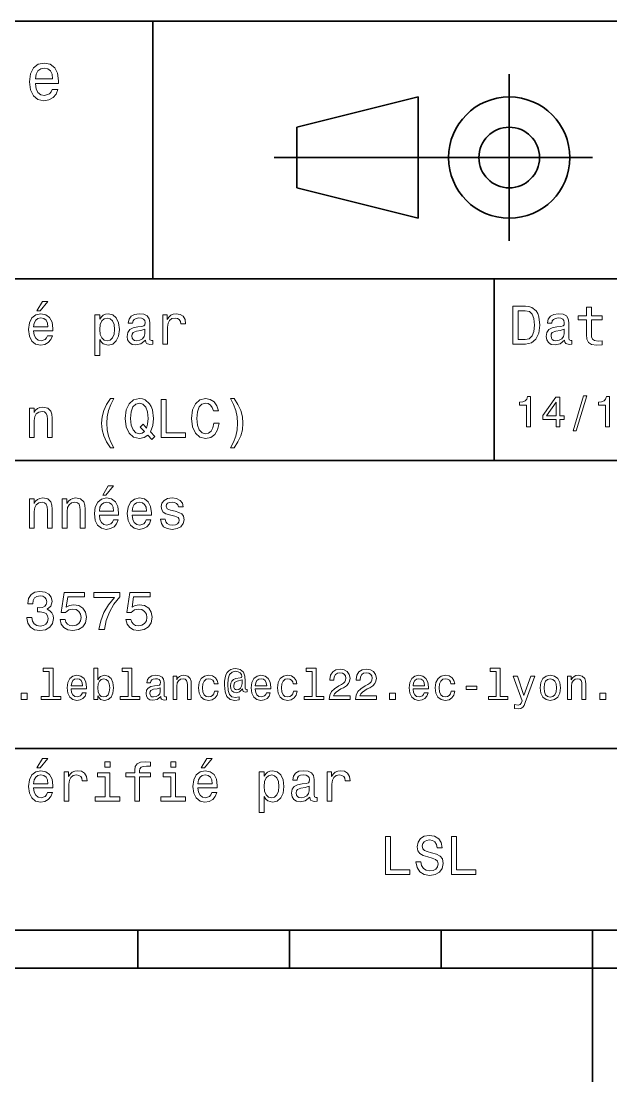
# Model space of a CAD drawing. Extents: x 0 to 297, y 0 to 210.
# Drawn here: x 110.8 to 149.7, y 0 to 70 of the extents above; entities that cross this region are included whole.
import ezdxf

# ---------------------------------------------------------------- set-up
doc = ezdxf.new("R2010")
doc.units = 0

msp = doc.modelspace()

# ---------------------------------------------------------------- linework, layer by layer
at = {"color": 7, "lineweight": 35}
for p, q in [((97, 70), (287, 70)), ((127.5, 61), (148.5, 61)), ((97, 53), (162, 53)), ((97, 41), (162, 41)), ((97, 22), (162, 22)), ((10, 10), (287, 10)), ((97, 10), (287, 10)), ((98.5, 7.5), (198.5, 7.5))]:
    msp.add_line(p, q, dxfattribs=at)
at = {"color": 7, "lineweight": 35, "ltscale": 0.425}
msp.add_line((119.5, 53), (119.5, 70), dxfattribs=at)
at = {"color": 7, "lineweight": 35, "ltscale": 0.275}
msp.add_line((143, 55.5), (143, 66.5), dxfattribs=at)
at = {"color": 7, "lineweight": 35, "ltscale": 0.206155}
for p, q in [((129, 63), (137, 65)), ((137, 57), (129, 59))]:
    msp.add_line(p, q, dxfattribs=at)
at = {"color": 7, "lineweight": 35, "ltscale": 0.2}
msp.add_line((137, 65), (137, 57), dxfattribs=at)
at = {"color": 7, "lineweight": 35, "ltscale": 0.1}
msp.add_line((129, 59), (129, 63), dxfattribs=at)
at = {"color": 7, "lineweight": 35, "ltscale": 0.3}
msp.add_line((142, 41), (142, 53), dxfattribs=at)
at = {"color": 7, "lineweight": 35, "ltscale": 0.0625}
for p, q in [((118.5, 10), (118.5, 7.5)), ((128.5, 10), (128.5, 7.5)), ((138.5, 10), (138.5, 7.5))]:
    msp.add_line(p, q, dxfattribs=at)
at = {"color": 7, "lineweight": 35, "ltscale": 0.25}
msp.add_line((148.5, 10), (148.5, 0), dxfattribs=at)
at = {"color": 7, "lineweight": 13}
for points in [[(111.750717, 65.887604), (113.272339, 65.887604), (113.276657, 66.064842), (113.207497, 66.561958), (113.017288, 66.933716), (112.714699, 67.158501), (112.312683, 67.240631), (111.919312, 67.154175), (111.616714, 66.912102), (111.422188, 66.51873), (111.353027, 66), (111.41787, 65.4683), (111.612396, 65.079247), (111.91066, 64.837173), (112.299713, 64.755043), (112.636887, 64.811234), (112.913544, 64.958214), (113.116714, 65.191643), (113.233429, 65.502876), (112.857346, 65.502876), (112.779541, 65.329971), (112.667145, 65.200287), (112.34726, 65.096542), (112.100868, 65.144089), (111.914986, 65.295387), (111.793945, 65.541786), (111.750717, 65.874634)], [(111.750717, 66.207489), (111.798271, 66.50576), (111.914986, 66.726219), (112.092216, 66.860229), (112.325653, 66.907776), (112.554756, 66.860229), (112.731987, 66.726219), (112.840057, 66.50576), (112.878967, 66.207489)], [(111.84726, 50.88797), (112.059799, 50.88797), (112.560516, 51.500362), (112.207489, 51.500362)], [(144.080688, 51.190563), (143.248566, 51.190563), (143.248566, 48.690563), (144.080688, 48.690563), (144.473343, 48.769814), (144.765137, 49.011169), (144.945251, 49.40382), (145.010086, 49.940563), (144.952454, 50.488113), (144.880402, 50.70425), (144.779541, 50.877163), (144.487747, 51.111313), (144.296829, 51.168949)], [(148.100861, 50.289986), (148.100861, 49.320965), (148.122482, 49.007565), (148.223343, 48.791428), (148.425079, 48.665348), (148.767288, 48.62212), (149.141937, 48.640129), (149.141937, 48.913906), (148.868149, 48.892292), (148.619598, 48.921112), (148.486313, 49.011169), (148.42868, 49.162464), (148.417862, 49.375), (148.417862, 50.289986), (149.141937, 50.289986), (149.141937, 50.560158), (148.417862, 50.560158), (148.417862, 51.125721), (148.100861, 51.125721), (148.100861, 50.560158), (147.553314, 50.560158), (147.553314, 50.289986)], [(111.627518, 49.565922), (112.895531, 49.565922), (112.899132, 49.713619), (112.841499, 50.127884), (112.682999, 50.437683), (112.430832, 50.625), (112.095825, 50.693443), (111.768013, 50.621399), (111.515854, 50.41967), (111.353745, 50.091862), (111.296112, 49.659584), (111.350143, 49.216499), (111.512245, 48.892292), (111.760803, 48.690563), (112.085014, 48.62212), (112.365997, 48.668949), (112.596542, 48.791428), (112.765854, 48.98595), (112.863113, 49.245319), (112.549713, 49.245319), (112.484871, 49.101227), (112.391212, 48.993156), (112.124641, 48.9067), (111.919312, 48.946327), (111.764412, 49.072407), (111.663544, 49.27774), (111.627518, 49.555115)], [(111.627518, 49.832493), (111.667145, 50.081055), (111.764412, 50.264771), (111.912102, 50.376442), (112.106628, 50.416069), (112.297546, 50.376442), (112.445244, 50.264771), (112.535301, 50.081055), (112.567726, 49.832493)], [(115.986313, 50.326012), (115.986313, 50.625), (115.669312, 50.625), (115.669312, 47.941284), (115.986313, 47.941284), (115.986313, 48.98595), (116.097984, 48.816643), (116.22406, 48.704971), (116.541069, 48.62212), (116.843658, 48.690563), (117.081413, 48.895893), (117.236313, 49.2201), (117.293945, 49.659584), (117.236313, 50.095463), (117.081413, 50.41967), (116.843658, 50.621399), (116.541069, 50.693443), (116.368156, 50.671829), (116.220459, 50.603386), (116.094383, 50.488113)], [(116.48703, 48.9067), (116.274498, 48.953533), (116.119598, 49.097622), (116.022339, 49.331772), (115.989914, 49.659584), (116.022339, 49.983791), (116.119598, 50.217941), (116.274498, 50.358429), (116.48703, 50.408863), (116.681557, 50.358429), (116.836456, 50.21434), (116.933716, 49.98019), (116.969742, 49.659584), (116.933716, 49.335377), (116.836456, 49.097622), (116.681557, 48.953533)], [(119.005043, 48.942726), (119.005043, 48.931919), (119.023056, 48.809441), (119.077087, 48.722984), (119.304031, 48.654541), (119.480545, 48.683357), (119.480545, 48.928314), (119.4049, 48.917507), (119.304031, 48.96434), (119.286026, 49.108429), (119.286026, 50.109871), (119.242798, 50.365635), (119.116714, 50.54575), (118.896973, 50.65382), (118.587173, 50.693443), (118.284584, 50.650219), (118.061241, 50.52774), (117.920746, 50.336815), (117.873917, 50.084656), (117.873917, 50.063042), (118.158501, 50.063042), (118.183716, 50.21434), (118.26297, 50.322407), (118.392654, 50.387249), (118.57637, 50.412464), (118.752884, 50.394455), (118.878967, 50.34042), (118.954613, 50.246758), (118.979828, 50.117077), (118.965416, 49.965778), (118.907784, 49.890129), (118.763687, 49.854107), (118.493515, 49.825291), (118.183716, 49.760448), (117.963974, 49.645176), (117.834297, 49.465057), (117.79467, 49.19849), (117.830688, 48.960735), (117.942368, 48.784222), (118.122482, 48.67255), (118.37104, 48.632927), (118.706055, 48.708576)], [(120.143372, 48.690563), (120.460373, 48.690563), (120.460373, 49.796471), (120.492798, 50.063042), (120.590057, 50.253963), (120.748558, 50.369236), (120.961098, 50.408863), (121.119598, 50.383648), (121.238472, 50.3116), (121.310516, 50.189121), (121.335739, 50.023415), (121.656342, 50.023415), (121.613113, 50.315205), (121.49424, 50.524136), (121.296112, 50.650219), (121.02594, 50.693443), (120.842224, 50.664627), (120.683716, 50.592579), (120.543228, 50.4701), (120.431557, 50.304398), (120.431557, 50.625), (120.143372, 50.625)], [(144.055481, 50.891571), (144.329254, 50.837536), (144.516571, 50.671829), (144.628235, 50.376442), (144.664261, 49.940563), (144.624634, 49.519093), (144.51297, 49.223705), (144.322052, 49.047192), (144.055481, 48.989555), (143.583572, 48.989555), (143.583572, 50.891571)], [(146.656342, 48.942726), (146.656342, 48.931919), (146.674347, 48.809441), (146.728394, 48.722984), (146.955338, 48.654541), (147.131851, 48.683357), (147.131851, 48.928314), (147.056198, 48.917507), (146.955338, 48.96434), (146.937317, 49.108429), (146.937317, 50.109871), (146.894089, 50.365635), (146.768005, 50.54575), (146.548264, 50.65382), (146.23848, 50.693443), (145.935883, 50.650219), (145.71254, 50.52774), (145.572052, 50.336815), (145.525223, 50.084656), (145.525223, 50.063042), (145.809799, 50.063042), (145.835022, 50.21434), (145.914261, 50.322407), (146.043945, 50.387249), (146.227661, 50.412464), (146.404175, 50.394455), (146.530258, 50.34042), (146.605911, 50.246758), (146.631119, 50.117077), (146.616714, 49.965778), (146.559082, 49.890129), (146.414978, 49.854107), (146.144806, 49.825291), (145.835022, 49.760448), (145.61528, 49.645176), (145.485596, 49.465057), (145.445969, 49.19849), (145.481995, 48.960735), (145.593658, 48.784222), (145.773773, 48.67255), (146.022339, 48.632927), (146.357346, 48.708576)], [(118.969025, 49.367798), (118.925797, 49.180477), (118.810516, 49.036385), (118.637611, 48.942726), (118.425072, 48.910305), (118.288185, 48.928314), (118.190926, 48.98595), (118.129684, 49.086815), (118.111671, 49.227306), (118.126083, 49.353386), (118.183716, 49.443443), (118.414268, 49.544312), (118.706055, 49.587536), (118.969025, 49.673992)], [(146.620316, 49.367798), (146.577087, 49.180477), (146.461823, 49.036385), (146.28891, 48.942726), (146.07637, 48.910305), (145.939484, 48.928314), (145.842224, 48.98595), (145.780975, 49.086815), (145.76297, 49.227306), (145.777374, 49.353386), (145.835022, 49.443443), (146.065567, 49.544312), (146.357346, 49.587536), (146.620316, 49.673992)], [(116.695969, 41.835735), (116.922913, 41.835735), (116.717575, 42.217579), (116.573486, 42.617435), (116.483429, 43.038906), (116.454613, 43.463978), (116.483429, 43.88905), (116.573486, 44.306915), (116.717575, 44.710373), (116.922913, 45.092216), (116.695969, 45.092216), (116.432999, 44.695965), (116.249283, 44.303314), (116.141212, 43.892651), (116.108788, 43.463978), (116.141212, 43.0317), (116.249283, 42.624638), (116.432999, 42.231987)], [(119.159943, 42.685879), (119.433716, 42.401295), (119.624641, 42.592216), (119.329254, 42.894814), (119.480545, 43.305473), (119.527374, 43.780979), (119.458939, 44.339336), (119.379684, 44.56628), (119.275215, 44.753601), (118.979828, 45.009365), (118.799713, 45.074207), (118.601585, 45.099422), (118.219742, 45.009365), (117.927956, 44.757202), (117.740631, 44.342937), (117.675797, 43.780979), (117.740631, 43.219021), (117.924355, 42.804756), (118.216141, 42.548992), (118.601585, 42.462536), (118.914986, 42.520172)], [(118.932999, 42.916428), (118.778099, 42.801151), (118.601585, 42.765129), (118.367432, 42.829971), (118.183716, 43.024494), (118.061241, 43.341499), (118.021614, 43.780979), (118.061241, 44.216858), (118.180115, 44.537464), (118.363831, 44.731987), (118.601585, 44.80043), (118.835739, 44.731987), (119.019455, 44.533859), (119.138329, 44.213257), (119.181557, 43.780979), (119.149139, 43.406338), (119.080688, 43.150578), (118.846542, 43.395531), (118.652016, 43.211815)], [(120.03891, 42.530979), (121.645538, 42.530979), (121.645538, 42.833572), (120.370316, 42.833572), (120.370316, 45.030979), (120.03891, 45.030979)], [(123.522339, 43.460373), (123.450287, 43.15778), (123.331413, 42.941643), (123.16571, 42.808357), (122.971184, 42.765129), (122.73703, 42.829971), (122.553314, 43.024494), (122.43084, 43.341499), (122.391212, 43.780979), (122.43084, 44.216858), (122.549713, 44.537464), (122.733429, 44.731987), (122.971184, 44.80043), (123.144096, 44.764408), (123.291794, 44.663544), (123.407059, 44.501442), (123.486313, 44.278099), (123.828537, 44.278099), (123.720459, 44.620316), (123.533142, 44.879681), (123.277382, 45.041786), (122.971184, 45.099422), (122.58934, 45.009365), (122.297554, 44.757202), (122.110229, 44.342937), (122.045395, 43.780979), (122.110229, 43.219021), (122.297554, 42.804756), (122.58934, 42.548992), (122.971184, 42.462536), (123.306198, 42.530979), (123.57637, 42.721901), (123.767296, 43.035301), (123.868156, 43.460373)], [(124.847984, 41.835735), (125.107353, 42.231987), (125.291069, 42.624638), (125.399139, 43.0317), (125.435165, 43.463978), (125.399139, 43.892651), (125.291069, 44.303314), (125.107353, 44.695965), (124.847984, 45.092216), (124.62104, 45.092216), (124.822769, 44.710373), (124.966858, 44.306915), (125.053314, 43.88905), (125.085739, 43.463978), (125.053314, 43.038906), (124.966858, 42.617435), (124.819168, 42.217579), (124.62104, 41.835735)], [(144.14122, 43.224785), (144.403458, 43.224785), (144.403458, 45.239193), (144.207504, 45.239193), (144.155624, 45.0634), (144.05188, 44.945248), (143.893372, 44.876083), (143.674362, 44.853027), (143.674362, 44.648415), (144.14122, 44.648415)], [(146.086456, 43.224785), (146.345825, 43.224785), (146.345825, 43.720463), (146.631134, 43.720463), (146.631134, 43.951008), (146.345825, 43.951008), (146.345825, 45.181557), (146.083572, 45.181557), (145.207504, 43.974064), (145.207504, 43.720463), (146.086456, 43.720463)], [(145.44957, 43.951008), (146.086456, 44.847263), (146.086456, 43.951008)], [(147.213257, 42.956772), (147.412109, 42.956772), (148.109512, 45.279541), (147.907791, 45.279541)], [(149.345825, 43.224785), (149.608078, 43.224785), (149.608078, 45.239193), (149.412109, 45.239193), (149.360229, 45.0634), (149.256485, 44.945248), (149.097992, 44.876083), (148.878967, 44.853027), (148.878967, 44.648415), (149.345825, 44.648415)], [(111.350143, 42.530979), (111.667145, 42.530979), (111.667145, 43.647694), (111.69957, 43.903458), (111.804031, 44.090778), (111.966141, 44.206051), (112.182274, 44.249279), (112.355186, 44.213257), (112.463257, 44.115993), (112.517288, 43.953888), (112.535301, 43.737751), (112.535301, 42.530979), (112.852303, 42.530979), (112.852303, 43.802593), (112.837898, 44.058357), (112.773056, 44.270893), (112.560516, 44.465416), (112.229103, 44.533859), (112.045387, 44.508644), (111.890488, 44.440201), (111.757202, 44.324928), (111.65274, 44.170029), (111.65274, 44.465416), (111.350143, 44.465416)], [(116.184441, 38.728386), (116.396973, 38.728386), (116.897697, 39.340778), (116.54467, 39.340778)], [(111.350143, 36.530979), (111.667145, 36.530979), (111.667145, 37.647694), (111.69957, 37.903458), (111.804031, 38.090778), (111.966141, 38.206051), (112.182274, 38.249279), (112.355186, 38.213257), (112.463257, 38.115993), (112.517288, 37.953888), (112.535301, 37.737751), (112.535301, 36.530979), (112.852303, 36.530979), (112.852303, 37.802593), (112.837898, 38.058357), (112.773056, 38.270893), (112.560516, 38.465416), (112.229103, 38.533859), (112.045387, 38.508644), (111.890488, 38.440201), (111.757202, 38.324928), (111.65274, 38.170029), (111.65274, 38.465416), (111.350143, 38.465416)], [(113.51873, 36.530979), (113.835732, 36.530979), (113.835732, 37.647694), (113.868156, 37.903458), (113.972626, 38.090778), (114.134727, 38.206051), (114.350861, 38.249279), (114.523773, 38.213257), (114.631844, 38.115993), (114.685883, 37.953888), (114.703888, 37.737751), (114.703888, 36.530979), (115.020889, 36.530979), (115.020889, 37.802593), (115.006485, 38.058357), (114.941643, 38.270893), (114.729111, 38.465416), (114.39769, 38.533859), (114.213974, 38.508644), (114.059082, 38.440201), (113.925789, 38.324928), (113.821327, 38.170029), (113.821327, 38.465416), (113.51873, 38.465416)], [(115.964699, 37.406338), (117.232712, 37.406338), (117.236313, 37.554035), (117.178673, 37.9683), (117.020172, 38.278099), (116.768013, 38.465416), (116.432999, 38.533859), (116.105186, 38.461815), (115.853027, 38.260086), (115.690918, 37.932278), (115.633286, 37.5), (115.687317, 37.056915), (115.849426, 36.732708), (116.097984, 36.530979), (116.422188, 36.462536), (116.703171, 36.509365), (116.933716, 36.631844), (117.103027, 36.826366), (117.200287, 37.085735), (116.886887, 37.085735), (116.822044, 36.941643), (116.728386, 36.833572), (116.461815, 36.747116), (116.256485, 36.786743), (116.101585, 36.912823), (116.000717, 37.118156), (115.964699, 37.395531)], [(118.133286, 37.406338), (119.401299, 37.406338), (119.4049, 37.554035), (119.34726, 37.9683), (119.188766, 38.278099), (118.9366, 38.465416), (118.601585, 38.533859), (118.273773, 38.461815), (118.021614, 38.260086), (117.859512, 37.932278), (117.801872, 37.5), (117.855911, 37.056915), (118.018013, 36.732708), (118.266571, 36.530979), (118.590775, 36.462536), (118.871758, 36.509365), (119.10231, 36.631844), (119.271614, 36.826366), (119.368881, 37.085735), (119.055481, 37.085735), (118.990631, 36.941643), (118.896973, 36.833572), (118.630402, 36.747116), (118.425072, 36.786743), (118.270172, 36.912823), (118.169312, 37.118156), (118.133286, 37.395531)], [(120.971901, 37.658501), (120.66571, 37.730545), (120.438766, 37.8134), (120.363113, 37.982708), (120.384727, 38.101585), (120.460373, 38.188038), (120.582855, 38.242073), (120.759369, 38.263687), (120.92868, 38.242073), (121.061966, 38.177231), (121.148415, 38.079971), (121.184441, 37.950287), (121.49424, 37.950287), (121.49424, 37.957493), (121.440201, 38.191643), (121.292511, 38.375359), (121.061966, 38.490635), (120.759369, 38.533859), (120.453171, 38.490635), (120.229828, 38.371758), (120.08934, 38.195244), (120.046112, 37.971901), (120.078529, 37.755764), (120.179398, 37.604465), (120.3451, 37.496399), (120.586456, 37.42075), (120.939484, 37.334293), (121.155624, 37.244236), (121.213257, 37.172188), (121.234871, 37.064121), (121.202454, 36.930836), (121.115997, 36.829971), (120.97551, 36.765129), (120.788185, 36.743515), (120.590057, 36.765129), (120.445969, 36.840778), (120.348709, 36.963257), (120.309082, 37.132565), (120.002884, 37.132565), (120.053314, 36.844379), (120.201012, 36.635445), (120.435158, 36.509365), (120.759369, 36.462536), (121.097984, 36.509365), (121.346542, 36.635445), (121.497841, 36.837173), (121.551872, 37.100143), (121.512253, 37.327087), (121.400574, 37.481987), (121.216858, 37.582851)], [(115.964699, 37.672909), (116.004318, 37.921471), (116.101585, 38.105186), (116.249283, 38.216858), (116.443802, 38.256485), (116.634727, 38.216858), (116.782425, 38.105186), (116.872482, 37.921471), (116.9049, 37.672909)], [(118.133286, 37.672909), (118.172913, 37.921471), (118.270172, 38.105186), (118.41787, 38.216858), (118.612396, 38.256485), (118.803314, 38.216858), (118.951012, 38.105186), (119.041069, 37.921471), (119.073486, 37.672909)], [(111.188042, 30.635447), (111.188042, 30.610229), (111.245674, 30.264408), (111.414986, 30.005043), (111.681557, 29.839336), (112.034584, 29.778097), (112.409225, 29.839336), (112.690201, 29.997837), (112.870316, 30.25), (112.935158, 30.574207), (112.906342, 30.786743), (112.827087, 30.959654), (112.697403, 31.092939), (112.524498, 31.190201), (112.758644, 31.384726), (112.841499, 31.694523), (112.78746, 31.975504), (112.632568, 32.188038), (112.380402, 32.321323), (112.034584, 32.368156), (111.710373, 32.310516), (111.461815, 32.152016), (111.299713, 31.899855), (111.245674, 31.56484), (111.245674, 31.539625), (111.566284, 31.539625), (111.5951, 31.770172), (111.688759, 31.935879), (111.840057, 32.036743), (112.052597, 32.072765), (112.239914, 32.043949), (112.376801, 31.9683), (112.459656, 31.845821), (112.492073, 31.680115), (112.459656, 31.503601), (112.373199, 31.384726), (112.221901, 31.312679), (112.016571, 31.291065), (111.876083, 31.294668), (111.876083, 31.010086), (112.052597, 31.01729), (112.279541, 30.984869), (112.448845, 30.898415), (112.549713, 30.757925), (112.585732, 30.574207), (112.546112, 30.365273), (112.441643, 30.210375), (112.27594, 30.113111), (112.056198, 30.08069), (111.829254, 30.116714), (111.663544, 30.224783), (111.559074, 30.397694), (111.519455, 30.635447)], [(113.371033, 30.502161), (113.450287, 30.206772), (113.626801, 29.976225), (113.886169, 29.832132), (114.217575, 29.778097), (114.581413, 29.842939), (114.865997, 30.019451), (115.046112, 30.300432), (115.114555, 30.660662), (115.053314, 30.995676), (114.880402, 31.258644), (114.610229, 31.427954), (114.260803, 31.489193), (113.990631, 31.445965), (113.7817, 31.327089), (113.882568, 32.000721), (114.977661, 32.000721), (114.977661, 32.296108), (113.641212, 32.296108), (113.443085, 30.970461), (113.73127, 30.970461), (113.940201, 31.139769), (114.206772, 31.201008), (114.437317, 31.161383), (114.613831, 31.046108), (114.725502, 30.869596), (114.765129, 30.642651), (114.725502, 30.415705), (114.610229, 30.239193), (114.433716, 30.127522), (114.206772, 30.087896), (114.015854, 30.113111), (113.868156, 30.195965), (113.760086, 30.325647), (113.706055, 30.502161)], [(115.932281, 29.850143), (116.296112, 29.850143), (116.414986, 30.444523), (116.623917, 30.999279), (116.919312, 31.514408), (117.304756, 31.997118), (117.304756, 32.296108), (115.590057, 32.296108), (115.590057, 31.9683), (116.958939, 31.9683), (116.562683, 31.481987), (116.263687, 30.974062), (116.054756, 30.433718)], [(117.708214, 30.502161), (117.78746, 30.206772), (117.963974, 29.976225), (118.223343, 29.832132), (118.554756, 29.778097), (118.918587, 29.842939), (119.203171, 30.019451), (119.383286, 30.300432), (119.451729, 30.660662), (119.390488, 30.995676), (119.217583, 31.258644), (118.947403, 31.427954), (118.597984, 31.489193), (118.327812, 31.445965), (118.118881, 31.327089), (118.219742, 32.000721), (119.314842, 32.000721), (119.314842, 32.296108), (117.978386, 32.296108), (117.780258, 30.970461), (118.068443, 30.970461), (118.277374, 31.139769), (118.543945, 31.201008), (118.774498, 31.161383), (118.951012, 31.046108), (119.062683, 30.869596), (119.10231, 30.642651), (119.062683, 30.415705), (118.947403, 30.239193), (118.770897, 30.127522), (118.543945, 30.087896), (118.353027, 30.113111), (118.20533, 30.195965), (118.09726, 30.325647), (118.043228, 30.502161)], [(112.654175, 27.080692), (112.654175, 25.438042), (112.132561, 25.438042), (112.132561, 25.224785), (113.426514, 25.224785), (113.426514, 25.438042), (112.907776, 25.438042), (112.907776, 27.293949), (112.256485, 27.293949), (112.256485, 27.080692)], [(114.106628, 25.925074), (115.121033, 25.925074), (115.123917, 26.043228), (115.077805, 26.374641), (114.951004, 26.622478), (114.749283, 26.772335), (114.481262, 26.827091), (114.219017, 26.769453), (114.017288, 26.60807), (113.887604, 26.345821), (113.841499, 26), (113.884727, 25.645535), (114.014404, 25.386168), (114.213257, 25.224785), (114.472626, 25.170031), (114.697403, 25.207495), (114.881844, 25.305477), (115.017288, 25.461096), (115.0951, 25.668589), (114.844376, 25.668589), (114.792503, 25.553314), (114.717575, 25.46686), (114.504318, 25.397696), (114.340057, 25.429396), (114.216141, 25.53026), (114.135445, 25.694525), (114.106628, 25.916428)], [(114.106628, 26.138329), (114.138329, 26.337177), (114.216141, 26.48415), (114.33429, 26.573488), (114.489914, 26.605188), (114.642654, 26.573488), (114.760803, 26.48415), (114.832855, 26.337177), (114.858788, 26.138329)], [(115.858788, 25.463978), (116.046112, 25.242075), (116.302589, 25.170031), (116.544662, 25.224785), (116.737747, 25.38905), (116.858788, 25.651299), (116.9049, 26), (116.858788, 26.348703), (116.734871, 26.60807), (116.544662, 26.769453), (116.302589, 26.827091), (116.048988, 26.752163), (115.945244, 26.659943), (115.858788, 26.536024), (115.858788, 27.293949), (115.605186, 27.293949), (115.605186, 25.224785), (115.858788, 25.224785)], [(117.858788, 27.080692), (117.858788, 25.438042), (117.337173, 25.438042), (117.337173, 25.224785), (118.631119, 25.224785), (118.631119, 25.438042), (118.112389, 25.438042), (118.112389, 27.293949), (117.46109, 27.293949), (117.46109, 27.080692)], [(120.008644, 25.426514), (120.008644, 25.417868), (120.023056, 25.319885), (120.066284, 25.250721), (120.247841, 25.195967), (120.389046, 25.219021), (120.389046, 25.414986), (120.328529, 25.406342), (120.247841, 25.443806), (120.233429, 25.559078), (120.233429, 26.360231), (120.198845, 26.564842), (120.097984, 26.708935), (119.922188, 26.795389), (119.674347, 26.827091), (119.432274, 26.792507), (119.253601, 26.694525), (119.141212, 26.541788), (119.103745, 26.340059), (119.103745, 26.322767), (119.331413, 26.322767), (119.351585, 26.443806), (119.414986, 26.53026), (119.51873, 26.582134), (119.665703, 26.602306), (119.806915, 26.587896), (119.907776, 26.54467), (119.9683, 26.469742), (119.988472, 26.365995), (119.976944, 26.244957), (119.930832, 26.184439), (119.815559, 26.155621), (119.599426, 26.132566), (119.351585, 26.080692), (119.175797, 25.988474), (119.072044, 25.844381), (119.040344, 25.631124), (119.069168, 25.440924), (119.158501, 25.299713), (119.302597, 25.210375), (119.501442, 25.178675), (119.769455, 25.239195)], [(120.824203, 25.224785), (121.077812, 25.224785), (121.077812, 26.118156), (121.103745, 26.322767), (121.187317, 26.472624), (121.317001, 26.564842), (121.489914, 26.599424), (121.628242, 26.570606), (121.714699, 26.492796), (121.757927, 26.363113), (121.772339, 26.190203), (121.772339, 25.224785), (122.02594, 25.224785), (122.02594, 26.242077), (122.014412, 26.446688), (121.96254, 26.616716), (121.792511, 26.772335), (121.527374, 26.827091), (121.380402, 26.806917), (121.256485, 26.752163), (121.149857, 26.659943), (121.066284, 26.536024), (121.066284, 26.772335), (120.824203, 26.772335)], [(123.54467, 26.259367), (123.795387, 26.259367), (123.743515, 26.489914), (123.619598, 26.671471), (123.426514, 26.783863), (123.175797, 26.827091), (122.899139, 26.769453), (122.688759, 26.60807), (122.556198, 26.345821), (122.510086, 25.994238), (122.553314, 25.645535), (122.682999, 25.386168), (122.887611, 25.224785), (123.167145, 25.170031), (123.414986, 25.213257), (123.60807, 25.334295), (123.740631, 25.524496), (123.798271, 25.778099), (123.556198, 25.778099), (123.51297, 25.616716), (123.432281, 25.495678), (123.317001, 25.42075), (123.175797, 25.397696), (123, 25.43516), (122.873199, 25.550434), (122.795387, 25.737753), (122.769455, 26.002882), (122.795387, 26.262249), (122.876083, 26.449568), (123.005768, 26.564842), (123.175797, 26.605188), (123.325653, 26.579252), (123.438042, 26.51297), (123.51297, 26.40346)], [(125.708939, 25.734871), (125.708939, 25.902018), (125.662827, 25.893373), (125.60807, 25.913546), (125.590782, 25.974064), (125.590782, 26.446688), (125.567726, 26.780981), (125.47551, 27.02882), (125.259369, 27.213257), (124.956772, 27.279539), (124.780983, 27.262249), (124.631126, 27.210375), (124.501442, 27.12392), (124.397697, 27.002882), (124.317001, 26.850145), (124.259369, 26.662825), (124.224785, 26.438042), (124.213257, 26.184439), (124.253601, 25.737753), (124.383286, 25.42075), (124.599426, 25.230549), (124.907784, 25.170031), (125.190201, 25.216139), (125.190201, 25.406342), (124.942368, 25.360231), (124.703171, 25.409224), (124.54467, 25.567724), (124.458214, 25.835735), (124.432281, 26.224785), (124.461098, 26.605188), (124.559082, 26.876081), (124.717583, 27.040346), (124.948128, 27.095102), (125.123917, 27.063402), (125.253601, 26.988474), (125.334297, 26.876081), (125.363113, 26.746399), (125.331413, 26.682999), (125.244957, 26.654179), (124.96254, 26.610952), (124.806915, 26.547552), (124.694527, 26.449568), (124.628242, 26.314121), (124.60807, 26.135448), (124.634003, 25.942364), (124.706055, 25.798271), (124.824211, 25.708935), (124.979828, 25.680117), (125.207497, 25.740635), (125.400574, 25.930836), (125.400574, 25.913546), (125.446686, 25.760807), (125.605186, 25.714699)], [(126.250725, 25.925074), (127.265129, 25.925074), (127.268013, 26.043228), (127.221909, 26.374641), (127.0951, 26.622478), (126.893372, 26.772335), (126.625366, 26.827091), (126.363113, 26.769453), (126.161385, 26.60807), (126.0317, 26.345821), (125.985596, 26), (126.028824, 25.645535), (126.158501, 25.386168), (126.357353, 25.224785), (126.616714, 25.170031), (126.841499, 25.207495), (127.02594, 25.305477), (127.161385, 25.461096), (127.239197, 25.668589), (126.988472, 25.668589), (126.9366, 25.553314), (126.861671, 25.46686), (126.648415, 25.397696), (126.484154, 25.429396), (126.360229, 25.53026), (126.279541, 25.694525), (126.250725, 25.916428)], [(126.250725, 26.138329), (126.282425, 26.337177), (126.360229, 26.48415), (126.478386, 26.573488), (126.63401, 26.605188), (126.786743, 26.573488), (126.9049, 26.48415), (126.976944, 26.337177), (127.002884, 26.138329)], [(128.749283, 26.259367), (129, 26.259367), (128.948135, 26.489914), (128.824203, 26.671471), (128.631134, 26.783863), (128.380402, 26.827091), (128.103745, 26.769453), (127.893372, 26.60807), (127.760811, 26.345821), (127.714699, 25.994238), (127.757927, 25.645535), (127.887611, 25.386168), (128.092224, 25.224785), (128.371765, 25.170031), (128.619598, 25.213257), (128.812683, 25.334295), (128.945251, 25.524496), (129.002884, 25.778099), (128.760803, 25.778099), (128.717575, 25.616716), (128.636887, 25.495678), (128.521622, 25.42075), (128.380402, 25.397696), (128.20462, 25.43516), (128.07782, 25.550434), (128, 25.737753), (127.974068, 26.002882), (128, 26.262249), (128.080688, 26.449568), (128.210373, 26.564842), (128.380402, 26.605188), (128.530258, 26.579252), (128.642654, 26.51297), (128.717575, 26.40346)], [(130.002884, 27.080692), (130.002884, 25.438042), (129.481277, 25.438042), (129.481277, 25.224785), (130.775223, 25.224785), (130.775223, 25.438042), (130.256485, 25.438042), (130.256485, 27.293949), (129.605194, 27.293949), (129.605194, 27.080692)], [(131.126801, 25.224785), (132.50145, 25.224785), (132.50145, 25.472624), (131.414993, 25.472624), (131.47551, 25.60807), (131.579254, 25.720463), (131.899139, 25.925074), (132.069168, 26.011528), (132.259369, 26.135448), (132.394821, 26.279539), (132.472626, 26.449568), (132.50145, 26.642653), (132.452454, 26.884727), (132.317001, 27.074928), (132.109512, 27.195967), (131.841507, 27.239193), (131.56485, 27.190203), (131.354462, 27.054756), (131.219025, 26.838617), (131.172913, 26.553314), (131.172913, 26.51297), (131.435165, 26.51297), (131.435165, 26.536024), (131.46109, 26.731989), (131.53891, 26.876081), (131.662827, 26.9683), (131.827087, 27), (131.994232, 26.971182), (132.118164, 26.899136), (132.198853, 26.786745), (132.227661, 26.645535), (132.207489, 26.51297), (132.15274, 26.400578), (132.060516, 26.302595), (131.933716, 26.216139), (131.763687, 26.12392), (131.481262, 25.945246), (131.282425, 25.755045), (131.164276, 25.524496), (131.126801, 25.233431)], [(132.861679, 25.224785), (134.236313, 25.224785), (134.236313, 25.472624), (133.149857, 25.472624), (133.210388, 25.60807), (133.314117, 25.720463), (133.634003, 25.925074), (133.804047, 26.011528), (133.994232, 26.135448), (134.129684, 26.279539), (134.207489, 26.449568), (134.236313, 26.642653), (134.187317, 26.884727), (134.05188, 27.074928), (133.844391, 27.195967), (133.57637, 27.239193), (133.299713, 27.190203), (133.08934, 27.054756), (132.953888, 26.838617), (132.907776, 26.553314), (132.907776, 26.51297), (133.170029, 26.51297), (133.170029, 26.536024), (133.195969, 26.731989), (133.273773, 26.876081), (133.397705, 26.9683), (133.561966, 27), (133.729111, 26.971182), (133.853027, 26.899136), (133.933716, 26.786745), (133.96254, 26.645535), (133.942368, 26.51297), (133.887604, 26.400578), (133.795395, 26.302595), (133.668594, 26.216139), (133.498566, 26.12392), (133.216141, 25.945246), (133.017303, 25.755045), (132.899139, 25.524496), (132.861679, 25.233431)], [(136.659943, 25.925074), (137.674362, 25.925074), (137.677246, 26.043228), (137.631134, 26.374641), (137.504333, 26.622478), (137.302597, 26.772335), (137.034592, 26.827091), (136.772339, 26.769453), (136.570618, 26.60807), (136.440933, 26.345821), (136.394821, 26), (136.438049, 25.645535), (136.567734, 25.386168), (136.766571, 25.224785), (137.02594, 25.170031), (137.250732, 25.207495), (137.435165, 25.305477), (137.570618, 25.461096), (137.648422, 25.668589), (137.397705, 25.668589), (137.345825, 25.553314), (137.270905, 25.46686), (137.057648, 25.397696), (136.893372, 25.429396), (136.769455, 25.53026), (136.688766, 25.694525), (136.659943, 25.916428)], [(136.659943, 26.138329), (136.69165, 26.337177), (136.769455, 26.48415), (136.887619, 26.573488), (137.043228, 26.605188), (137.195969, 26.573488), (137.314117, 26.48415), (137.386169, 26.337177), (137.412109, 26.138329)], [(139.158508, 26.259367), (139.409225, 26.259367), (139.357361, 26.489914), (139.233429, 26.671471), (139.040344, 26.783863), (138.789627, 26.827091), (138.51297, 26.769453), (138.302597, 26.60807), (138.170044, 26.345821), (138.123932, 25.994238), (138.167145, 25.645535), (138.296844, 25.386168), (138.50145, 25.224785), (138.780991, 25.170031), (139.028824, 25.213257), (139.221909, 25.334295), (139.354477, 25.524496), (139.412109, 25.778099), (139.170044, 25.778099), (139.126801, 25.616716), (139.046112, 25.495678), (138.930847, 25.42075), (138.789627, 25.397696), (138.613831, 25.43516), (138.48703, 25.550434), (138.409225, 25.737753), (138.383301, 26.002882), (138.409225, 26.262249), (138.489914, 26.449568), (138.619598, 26.564842), (138.789627, 26.605188), (138.939484, 26.579252), (139.05188, 26.51297), (139.126801, 26.40346)], [(142.146973, 27.080692), (142.146973, 25.438042), (141.625366, 25.438042), (141.625366, 25.224785), (142.919312, 25.224785), (142.919312, 25.438042), (142.400589, 25.438042), (142.400589, 27.293949), (141.749283, 27.293949), (141.749283, 27.080692)], [(144.417877, 26.772335), (143.974075, 25.49856), (143.53891, 26.772335), (143.262253, 26.772335), (143.850159, 25.13833), (143.798279, 24.994238), (143.71759, 24.896255), (143.582138, 24.864553), (143.348709, 24.893373), (143.348709, 24.648417), (143.593658, 24.62536), (143.769455, 24.648417), (143.893372, 24.720463), (143.982712, 24.844381), (144.060532, 25.025938), (144.688766, 26.772335)], [(145.037476, 25.99712), (145.083588, 25.645535), (145.216156, 25.386168), (145.426514, 25.224785), (145.708939, 25.170031), (145.98848, 25.224785), (146.198853, 25.383286), (146.331421, 25.642653), (146.380417, 25.99712), (146.331421, 26.348703), (146.198853, 26.610952), (145.98848, 26.769453), (145.708939, 26.827091), (145.426514, 26.769453), (145.216156, 26.60807), (145.083588, 26.348703)], [(145.296844, 26), (145.322784, 26.259367), (145.403473, 26.446688), (145.533142, 26.56196), (145.708939, 26.602306), (145.881851, 26.56196), (146.011536, 26.449568), (146.092224, 26.259367), (146.121048, 26), (146.092224, 25.737753), (146.011536, 25.547552), (145.881851, 25.432278), (145.708939, 25.394814), (145.533142, 25.432278), (145.403473, 25.547552), (145.322784, 25.737753)], [(146.847275, 25.224785), (147.100876, 25.224785), (147.100876, 26.118156), (147.126816, 26.322767), (147.210388, 26.472624), (147.340057, 26.564842), (147.51297, 26.599424), (147.651306, 26.570606), (147.737762, 26.492796), (147.780991, 26.363113), (147.795395, 26.190203), (147.795395, 25.224785), (148.048996, 25.224785), (148.048996, 26.242077), (148.037476, 26.446688), (147.985596, 26.616716), (147.815567, 26.772335), (147.550446, 26.827091), (147.403473, 26.806917), (147.279541, 26.752163), (147.172913, 26.659943), (147.089355, 26.536024), (147.089355, 26.772335), (146.847275, 26.772335)], [(116.645531, 26), (116.616714, 25.740635), (116.538902, 25.550434), (116.414986, 25.43516), (116.259369, 25.397696), (116.08934, 25.43516), (115.965416, 25.550434), (115.887604, 25.737753), (115.861671, 26), (115.887604, 26.259367), (115.965416, 26.446688), (116.08934, 26.559078), (116.259369, 26.599424), (116.414986, 26.559078), (116.538902, 26.443806), (116.616714, 26.256485)], [(119.979828, 25.766571), (119.945244, 25.616716), (119.853027, 25.501442), (119.714699, 25.426514), (119.54467, 25.400578), (119.435158, 25.414986), (119.357346, 25.461096), (119.308357, 25.541788), (119.293945, 25.654181), (119.305473, 25.755045), (119.351585, 25.827091), (119.536026, 25.907782), (119.769455, 25.942364), (119.979828, 26.011528)], [(125.374641, 26.279539), (125.345825, 26.100866), (125.273773, 25.974064), (125.164268, 25.896255), (125.034584, 25.873199), (124.945244, 25.887609), (124.881844, 25.939482), (124.841499, 26.025938), (124.829971, 26.146975), (124.878967, 26.345821), (125.046112, 26.449568), (125.374641, 26.53026)], [(140.155624, 25.884727), (140.853027, 25.884727), (140.853027, 26.112392), (140.155624, 26.112392)], [(110.812683, 25.224785), (111.210373, 25.224785), (111.210373, 25.654181), (110.812683, 25.654181)], [(135.100861, 25.224785), (135.498566, 25.224785), (135.498566, 25.654181), (135.100861, 25.654181)], [(148.979828, 25.224785), (149.377533, 25.224785), (149.377533, 25.654181), (148.979828, 25.654181)], [(111.84726, 20.728386), (112.059799, 20.728386), (112.560516, 21.340778), (112.207489, 21.340778)], [(116.667145, 21.117435), (116.33213, 21.117435), (116.33213, 20.757204), (116.667145, 20.757204)], [(118.295387, 20.130404), (118.295387, 18.530979), (118.612396, 18.530979), (118.612396, 20.130404), (119.332855, 20.130404), (119.332855, 20.400576), (118.612396, 20.400576), (118.612396, 20.519451), (118.637611, 20.663544), (118.720459, 20.760807), (118.860954, 20.818443), (119.062683, 20.840057), (119.332855, 20.825647), (119.332855, 21.099422), (118.990631, 21.117435), (118.680832, 21.085014), (118.464699, 20.987751), (118.335014, 20.818443), (118.295387, 20.577089), (118.295387, 20.400576), (117.715424, 20.400576), (117.715424, 20.130404)], [(121.004326, 21.117435), (120.669312, 21.117435), (120.669312, 20.757204), (121.004326, 20.757204)], [(122.690201, 20.728386), (122.90274, 20.728386), (123.403458, 21.340778), (123.05043, 21.340778)], [(111.627518, 19.40634), (112.895531, 19.40634), (112.899132, 19.554033), (112.841499, 19.9683), (112.682999, 20.278097), (112.430832, 20.465418), (112.095825, 20.533861), (111.768013, 20.461815), (111.515854, 20.260086), (111.353745, 19.932276), (111.296112, 19.5), (111.350143, 19.056915), (111.512245, 18.732708), (111.760803, 18.530979), (112.085014, 18.462536), (112.365997, 18.509365), (112.596542, 18.631844), (112.765854, 18.826368), (112.863113, 19.085733), (112.549713, 19.085733), (112.484871, 18.941643), (112.391212, 18.833572), (112.124641, 18.747118), (111.919312, 18.786743), (111.764412, 18.912823), (111.663544, 19.118155), (111.627518, 19.395533)], [(113.637604, 18.530979), (113.954613, 18.530979), (113.954613, 19.636887), (113.98703, 19.903458), (114.08429, 20.094379), (114.242798, 20.209654), (114.45533, 20.249279), (114.613831, 20.224062), (114.732712, 20.152016), (114.804756, 20.029537), (114.829971, 19.863832), (115.150574, 19.863832), (115.107346, 20.155619), (114.988472, 20.364553), (114.790344, 20.490633), (114.520172, 20.533861), (114.336456, 20.505043), (114.177956, 20.432997), (114.03746, 20.310518), (113.925789, 20.144812), (113.925789, 20.465418), (113.637604, 20.465418)], [(116.656342, 18.79755), (116.656342, 20.400576), (115.842216, 20.400576), (115.842216, 20.130404), (116.33934, 20.130404), (116.33934, 18.79755), (115.690918, 18.79755), (115.690918, 18.530979), (117.311958, 18.530979), (117.311958, 18.79755)], [(120.993515, 18.79755), (120.993515, 20.400576), (120.179398, 20.400576), (120.179398, 20.130404), (120.676514, 20.130404), (120.676514, 18.79755), (120.028099, 18.79755), (120.028099, 18.530979), (121.649139, 18.530979), (121.649139, 18.79755)], [(122.470459, 19.40634), (123.73848, 19.40634), (123.742081, 19.554033), (123.684441, 19.9683), (123.52594, 20.278097), (123.273773, 20.465418), (122.938766, 20.533861), (122.610954, 20.461815), (122.358795, 20.260086), (122.196686, 19.932276), (122.139053, 19.5), (122.193085, 19.056915), (122.355194, 18.732708), (122.603745, 18.530979), (122.927956, 18.462536), (123.208939, 18.509365), (123.439484, 18.631844), (123.608795, 18.826368), (123.706055, 19.085733), (123.392654, 19.085733), (123.327812, 18.941643), (123.234154, 18.833572), (122.967583, 18.747118), (122.762253, 18.786743), (122.607353, 18.912823), (122.506485, 19.118155), (122.470459, 19.395533)], [(126.829254, 20.166426), (126.829254, 20.465418), (126.512253, 20.465418), (126.512253, 17.7817), (126.829254, 17.7817), (126.829254, 18.826368), (126.940926, 18.657061), (127.067009, 18.545389), (127.38401, 18.462536), (127.6866, 18.530979), (127.924355, 18.736311), (128.079254, 19.060518), (128.136887, 19.5), (128.079254, 19.935879), (127.924355, 20.260086), (127.6866, 20.461815), (127.38401, 20.533861), (127.211098, 20.512247), (127.0634, 20.443804), (126.937325, 20.328529)], [(129.847992, 18.78314), (129.847992, 18.772333), (129.865997, 18.649855), (129.920029, 18.5634), (130.146973, 18.494957), (130.323486, 18.523775), (130.323486, 18.768732), (130.247849, 18.757925), (130.146973, 18.804754), (130.128967, 18.948847), (130.128967, 19.950287), (130.085739, 20.206051), (129.959656, 20.386166), (129.739914, 20.494236), (129.430115, 20.533861), (129.127533, 20.490633), (128.904175, 20.368155), (128.763687, 20.177233), (128.716858, 19.925072), (128.716858, 19.903458), (129.00145, 19.903458), (129.026657, 20.054754), (129.105911, 20.162823), (129.235596, 20.227665), (129.419312, 20.252882), (129.595825, 20.234869), (129.721909, 20.180836), (129.797562, 20.087175), (129.822769, 19.957493), (129.808365, 19.806194), (129.750732, 19.730547), (129.606628, 19.694523), (129.336456, 19.665705), (129.026657, 19.600864), (128.806915, 19.48559), (128.677246, 19.305475), (128.637619, 19.038904), (128.67363, 18.801151), (128.785309, 18.62464), (128.965424, 18.512968), (129.213989, 18.473343), (129.548996, 18.54899)], [(130.986313, 18.530979), (131.303314, 18.530979), (131.303314, 19.636887), (131.335739, 19.903458), (131.432999, 20.094379), (131.591507, 20.209654), (131.804047, 20.249279), (131.96254, 20.224062), (132.081421, 20.152016), (132.153473, 20.029537), (132.17868, 19.863832), (132.499283, 19.863832), (132.456055, 20.155619), (132.337189, 20.364553), (132.139053, 20.490633), (131.868881, 20.533861), (131.685165, 20.505043), (131.526657, 20.432997), (131.386169, 20.310518), (131.274506, 20.144812), (131.274506, 20.465418), (130.986313, 20.465418)], [(111.627518, 19.672911), (111.667145, 19.921469), (111.764412, 20.105186), (111.912102, 20.216858), (112.106628, 20.256483), (112.297546, 20.216858), (112.445244, 20.105186), (112.535301, 19.921469), (112.567726, 19.672911)], [(122.470459, 19.672911), (122.510086, 19.921469), (122.607353, 20.105186), (122.755043, 20.216858), (122.94957, 20.256483), (123.140488, 20.216858), (123.288185, 20.105186), (123.378242, 19.921469), (123.410667, 19.672911)], [(127.329971, 18.747118), (127.117439, 18.793947), (126.96254, 18.93804), (126.86528, 19.17219), (126.832855, 19.5), (126.86528, 19.824207), (126.96254, 20.058357), (127.117439, 20.198847), (127.329971, 20.249279), (127.524498, 20.198847), (127.679398, 20.054754), (127.776657, 19.820604), (127.812683, 19.5), (127.776657, 19.175793), (127.679398, 18.93804), (127.524498, 18.793947)], [(129.811966, 19.208212), (129.768738, 19.020893), (129.653458, 18.876801), (129.48056, 18.78314), (129.268021, 18.750719), (129.131134, 18.768732), (129.033875, 18.826368), (128.972626, 18.927233), (128.95462, 19.067722), (128.969025, 19.193804), (129.026657, 19.283861), (129.257202, 19.384726), (129.548996, 19.427954), (129.811966, 19.514408)], [(134.84726, 13.690562), (136.453888, 13.690562), (136.453888, 13.993155), (135.178665, 13.993155), (135.178665, 16.190563), (134.84726, 16.190563)], [(137.177948, 14.515491), (136.850143, 14.515491), (136.92218, 14.133646), (137.102295, 13.852666), (137.379684, 13.683357), (137.754318, 13.622118), (138.125351, 13.679755), (138.40274, 13.838257), (138.579254, 14.086816), (138.644089, 14.414625), (138.590057, 14.710014), (138.438751, 14.900937), (138.193802, 15.027018), (137.865997, 15.120678), (137.585007, 15.189121), (137.401291, 15.268372), (137.296829, 15.383646), (137.264404, 15.563761), (137.296829, 15.725864), (137.390488, 15.848343), (137.534576, 15.931196), (137.732712, 15.960014), (137.934433, 15.923992), (138.092941, 15.826729), (138.197403, 15.664625), (138.247833, 15.444885), (138.575638, 15.444885), (138.575638, 15.452089), (138.518005, 15.790707), (138.348694, 16.042868), (138.082123, 16.201368), (137.721893, 16.255404), (137.39769, 16.201368), (137.145523, 16.050072), (136.983429, 15.815923), (136.925781, 15.513329), (136.972626, 15.243155), (137.109512, 15.059439), (137.325638, 14.93696), (137.621033, 14.8433), (137.912827, 14.760447), (138.132568, 14.681196), (138.265839, 14.565923), (138.312683, 14.378603), (138.269455, 14.18768), (138.157776, 14.043589), (137.988464, 13.95353), (137.768723, 13.924712), (137.523773, 13.964337), (137.336456, 14.079611), (137.217575, 14.266932)], [(139.184433, 13.690562), (140.791061, 13.690562), (140.791061, 13.993155), (139.515839, 13.993155), (139.515839, 16.190563), (139.184433, 16.190563)]]:
    msp.add_lwpolyline(points, close=True, dxfattribs=at)
at = {"color": 7, "lineweight": 35}
for radius in [4, 2]:
    msp.add_circle((143, 61), radius, dxfattribs=at)

doc.saveas('drawing.dxf')
